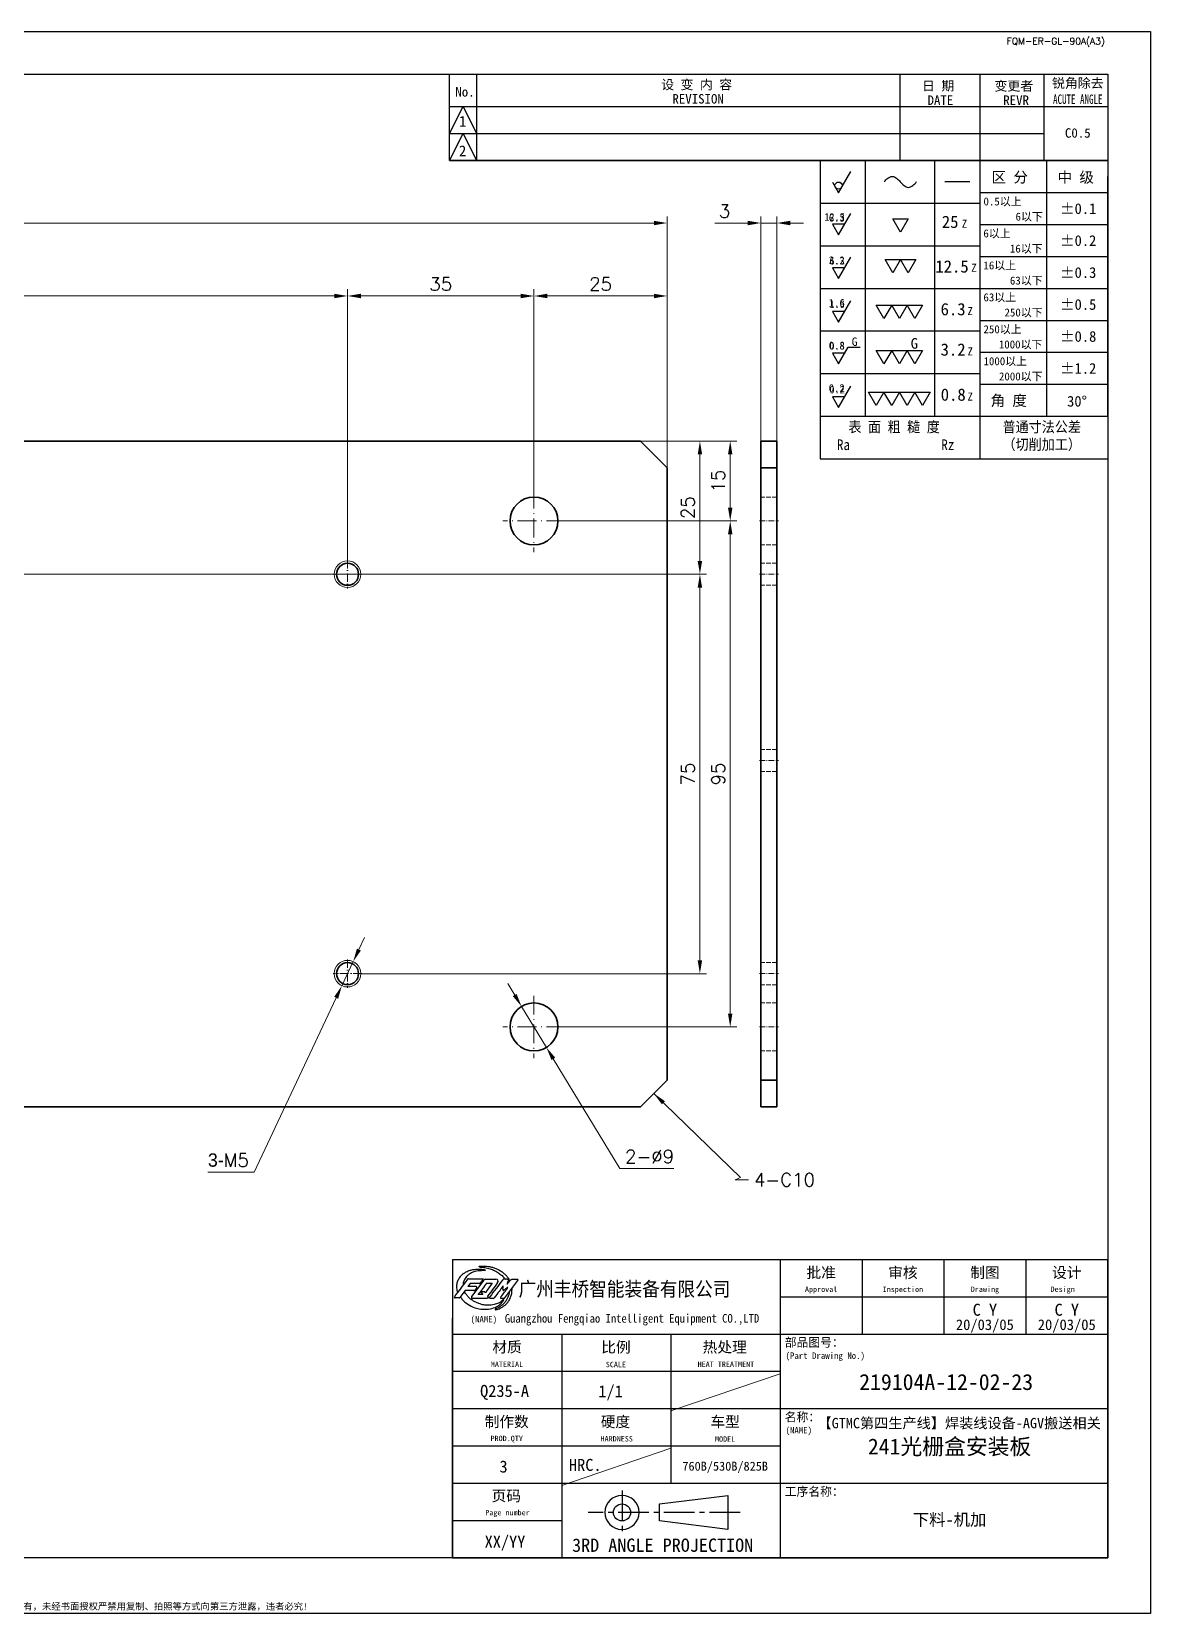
# Model space of a CAD drawing. Header units: millimetres. Extents: x -168473 to -148463, y 295526 to 306160.
# Drawn here: x -153212.4 to -153002.4, y 302328.8 to 302625.8 of the extents above; entities that cross this region are included whole.
import ezdxf
from ezdxf.enums import TextEntityAlignment as Align

# ---------------------------------------------------------------- set-up
doc = ezdxf.new("R2010")
doc.units = ezdxf.units.MM
for name, pattern in [('CENTER2', [28.575, 19.05, -3.175, 3.175, -3.175]), ('DASHDOT', [18.5, 12, -3, 0.5, -3]), ('DASHED', [15, 12, -3]), ('DASHED2', [9.525, 6.35, -3.175])]:
    doc.linetypes.add(name, pattern=pattern)
for name, color, linetype, lineweight in [('A3', 3, 'Continuous', 20), ('中心线', 2, 'CENTER2', 13), ('尺寸线', 3, 'Continuous', 13), ('文字', 1, 'Continuous', 13), ('细实线', 4, 'Continuous', 25), ('虚线', 2, 'DASHED2', 25)]:
    doc.layers.add(name, color=color, linetype=linetype, lineweight=lineweight)
doc.layers.add('MARK', color=7, linetype='Continuous')
doc.styles.add('CH-1', font='')
doc.styles.add('MX_NOTE_STANDARD', font='txt.shx', dxfattribs={"bigfont": 'extfont.shx'})
doc.styles.get("Standard").update_dxf_attribs({"font": 'txt', "bigfont": 'gbcbig.shx'})
doc.styles.get('CH-1').set_extended_font_data('SimSun')
doc.dimstyles.new('副本01', dxfattribs={"dimtxt": 2.5, "dimasz": 2.5, "dimexe": 1.25, "dimexo": 0, "dimgap": 1, "dimtad": 1, "dimdsep": 46, "dimtxsty": 'Standard', "dimcen": 1, "dimclrd": 3, "dimclre": 3, "dimclrt": 1, "dimadec": 1, "dimazin": 2, "dimtfac": 1, "dimtmove": 0, "dimatfit": 3, "dimfxl": 0, "dimtolj": 1, "dimlwd": -1, "dimlwe": -1, "dimarcsym": 0})
doc.dimstyles.new('副本01$3', dxfattribs={"dimtxt": 2.5, "dimasz": 2.5, "dimexe": 1.25, "dimexo": 0, "dimgap": 1, "dimtad": 1, "dimtih": 1, "dimtoh": 1, "dimdsep": 46, "dimtxsty": 'Standard', "dimcen": 1, "dimclrd": 3, "dimclre": 3, "dimclrt": 1, "dimadec": 1, "dimazin": 2, "dimtfac": 1, "dimtmove": 0, "dimatfit": 3, "dimfxl": 0, "dimtolj": 1, "dimlwd": -1, "dimlwe": -1, "dimarcsym": 0})

# ---------------------------------------------------------------- blocks, each defined once
blk = doc.blocks.new('A$C2CD672AE')
for p, q in [((-218.5, -289), (-218.5, 8)), ((-218.5, 8), (201.5, 8)), ((201.5, 8), (201.5, -289)), ((-193.5, 0), (193.5, 0)), ((-193.5, -278.55), (-193.5, 0)), ((69.95, -16.21), (69.95, 0)), ((69.95, 0), (181.5, 0)), ((69.95, 0), (181.5, 0)), ((69.95, 0), (181.5, 0)), ((69.95, 0), (181.5, 0)), ((75.02, 0), (75.02, -16.21)), ((154.5, 0), (154.5, -16.21)), ((154.5, 0), (154.5, -16.21)), ((154.5, 0), (154.5, -16.21)), ((154.5, 0), (154.5, -16.21)), ((154.5, 0), (154.5, -16.21)), ((169.5, 0), (169.5, -16.21)), ((169.5, 0), (169.5, -16.21)), ((169.5, 0), (169.5, -16.21)), ((169.5, 0), (169.5, -16.21)), ((169.5, 0), (169.5, -16.21)), ((181.5, 0), (181.5, -16.21)), ((181.5, 0), (181.5, -16.21)), ((181.5, 0), (181.5, -16.21)), ((181.5, 0), (181.5, -16.21)), ((181.5, 0), (181.5, -16.21)), ((193.5, 0), (193.5, -278.55)), ((69.95, -11.14), (72.49, -6.07)), ((69.95, -6.07), (181.5, -6.07)), ((69.95, -6.07), (181.5, -6.07)), ((69.95, -6.07), (181.5, -6.07)), ((69.95, -6.07), (181.5, -6.07)), ((72.49, -6.07), (75.02, -11.14)), ((181.5, -6.07), (193.5, -6.07)), ((181.5, -6.07), (193.5, -6.07)), ((181.5, -6.07), (193.5, -6.07)), ((181.5, -6.07), (193.5, -6.07)), ((69.95, -16.21), (72.49, -11.14)), ((69.95, -11.14), (181.5, -11.14)), ((69.95, -11.14), (181.5, -11.14)), ((69.95, -11.14), (181.5, -11.14)), ((69.95, -11.14), (181.5, -11.14)), ((72.49, -11.14), (75.02, -16.21)), ((69.95, -16.21), (193.5, -16.21)), ((193.5, -16.21), (69.95, -16.21)), ((69.95, -16.21), (193.5, -16.21)), ((193.5, -278.55), (-193.5, -278.55)), ((201.5, -289), (-218.5, -289))]:
    blk.add_line(p, q)
at = {"style": 'CH-1'}
for s, height, p in [('No.', 1.775, (72.85, -3.33)), ('设 变 内 容', 1.775, (116.34, -1.91)), ('日 期', 1.775, (161.67, -2.16)), ('变更者', 1.775, (175.88, -2.16)), ('锐角除去', 1.775, (187.88, -1.63)), ('REVISION', 1.775, (116.61, -4.62)), ('DATE', 1.775, (162.09, -4.87)), ('REVR', 1.775, (176.3, -4.87)), ('1', 2.03, (72.4, -8.84)), ('C0.5', 1.775, (187.88, -11.03)), ('2', 2.03, (72.4, -14.39))]:
    blk.add_text(s, height=height, dxfattribs=at).set_placement(p, align=Align.MIDDLE)
at = {"style": 'CH-1', "width": 0.7}
blk.add_text('ACUTE ANGLE', height=1.7746, dxfattribs=at).set_placement((187.88, -4.69), align=Align.MIDDLE)
at = {"char_height": 1.25}
for s, insert, width, attachment_point in [('{\\Ftxt,@extfont2|c134;FQM-ER-GL-90A(A3)}', (183.75, 6), 39, 5), ('{\\fSimSun|b1|i0|c134|p2;此设计产权为广州丰桥智能装备有限公司所有，未经书面授权严禁用复制、拍照等方式向第三方泄露，违者必究!}', (0, -288.5), 387, 8)]:
    blk.add_mtext(s, dxfattribs=dict(at, insert=insert, width=width, attachment_point=attachment_point))
blk = doc.blocks.new('A$C32AF00EF')
for p, q in [((0, 0), (2.89, 5)), ((-1.44, 2.5), (0, 0))]:
    blk.add_line(p, q)
blk.add_circle((0, 1.67), 0.833)
blk = doc.blocks.new('A$C553B2148')
for p, q in [((1.44, 0), (-1.44, 0)), ((-1.44, 0), (0, -2.5)), ((0, -2.5), (2.89, 2.5))]:
    blk.add_line(p, q)
at = {"style": 'MX_NOTE_STANDARD'}
blk.add_attdef('12.5', text='', height=1.75, dxfattribs=at).set_placement((1.44, 0.28), align=Align.BOTTOM_RIGHT)
blk = doc.blocks.new('A$C1377093C')
for p, q in [((0, 0), (-1.44, 2.5)), ((-1.44, 2.5), (1.44, 2.5)), ((1.44, 2.5), (0, 0))]:
    blk.add_line(p, q)
blk = doc.blocks.new('A$C6D2D6B6B')
for p, q in [((0, 0), (-1.44, 2.5)), ((-1.44, 2.5), (1.44, 2.5)), ((1.44, 2.5), (0, 0)), ((1.44, 2.5), (4.33, 2.5)), ((2.89, 0), (1.44, 2.5)), ((4.33, 2.5), (2.89, 0))]:
    blk.add_line(p, q)
blk = doc.blocks.new('A$C62DD302B')
for p, q in [((-2.89, 0), (-4.33, 2.5)), ((-4.33, 2.5), (-1.44, 2.5)), ((-1.44, 2.5), (-2.89, 0)), ((-1.44, 2.5), (1.44, 2.5)), ((0, 0), (-1.44, 2.5)), ((1.44, 2.5), (0, 0)), ((2.89, 0), (1.44, 2.5)), ((1.44, 2.5), (4.33, 2.5)), ((4.33, 2.5), (2.89, 0))]:
    blk.add_line(p, q)
blk = doc.blocks.new('A$C077E39D2')
for p, q in [((-4.33, -2.5), (-5.77, 0)), ((-5.77, 0), (-2.89, 0)), ((-2.89, 0), (-4.33, -2.5)), ((-2.89, 0), (0, 0)), ((-1.44, -2.5), (-2.89, 0)), ((0, 0), (-1.44, -2.5)), ((1.44, -2.5), (0, 0)), ((0, 0), (2.89, 0)), ((2.89, 0), (1.44, -2.5)), ((4.33, -2.5), (2.89, 0)), ((2.89, 0), (5.77, 0)), ((5.77, 0), (4.33, -2.5))]:
    blk.add_line(p, q)
blk = doc.blocks.new('A$C09D43E00')
for p, q in [((0, 0), (1.78, 3.08)), ((1.78, 3.08), (4.07, 3.08)), ((1.15, 2), (-1.15, 2)), ((-1.15, 2), (0, 0))]:
    blk.add_line(p, q)
at = {"style": 'MX_NOTE_STANDARD'}
blk.add_attdef('12.5', text='', height=1.4, dxfattribs=at).set_placement((1.15, 2.22), align=Align.BOTTOM_RIGHT)
at = {"layer": '细实线', "color": 0, "style": 'CH-1'}
blk.add_text('G', height=1.6, dxfattribs=at).set_placement((2.47, 3.33))
blk = doc.blocks.new('A$C339E5D7D')
for p, q in [((-2.89, 0), (-4.33, 2.5)), ((-4.33, 2.5), (-1.44, 2.5)), ((-1.44, 2.5), (-2.89, 0)), ((-1.44, 2.5), (1.44, 2.5)), ((0, 0), (-1.44, 2.5)), ((1.44, 2.5), (0, 0)), ((2.89, 0), (1.44, 2.5)), ((1.44, 2.5), (4.33, 2.5)), ((4.33, 2.5), (2.89, 0))]:
    blk.add_line(p, q)
at = {"layer": '细实线', "color": 0, "style": 'CH-1'}
blk.add_text('G', height=2, dxfattribs=at).set_placement((2.13, 2.81))
blk = doc.blocks.new('54')
for p, q in [((5360.79, 6053.19), (5468.79, 6053.19)), ((5468.79, 6047.19), (5468.79, 5957.19)), ((5468.79, 6047.19), (5468.79, 5957.19)), ((5468.79, 5957.19), (5468.79, 6047.19)), ((5468.79, 6047.19), (5468.79, 5957.19)), ((5468.79, 6047.19), (5468.79, 5957.19)), ((5468.79, 6047.19), (5468.79, 5957.19)), ((5468.79, 6047.19), (5468.79, 5957.19)), ((5468.79, 6047.19), (5468.79, 5957.19)), ((5468.79, 6047.19), (5468.79, 5957.19)), ((5468.79, 5957.19), (5468.79, 6047.19)), ((5468.79, 6047.19), (5468.79, 5957.19)), ((5468.79, 6047.19), (5468.79, 5957.19)), ((5468.79, 6047.19), (5468.79, 5957.19)), ((5468.79, 6047.19), (5468.79, 5957.19))]:
    blk.add_line(p, q)
at = {"layer": '细实线', "color": 0, "linetype": 'Continuous'}
for p, q in [((5360.79, 6053.19), (5360.79, 5941.19)), ((5377.79, 6053.19), (5377.79, 5957.19)), ((5403.79, 6053.19), (5403.79, 5957.19)), ((5420.79, 6053.19), (5420.79, 5941.19)), ((5445.79, 6053.19), (5445.79, 5957.19)), ((5468.79, 6053.19), (5468.79, 5941.19)), ((5468.79, 6047.19), (5468.79, 5957.19)), ((5468.79, 6047.19), (5468.79, 5957.19)), ((5468.79, 6047.19), (5468.79, 5957.19)), ((5407.7, 6045.29), (5417.04, 6045.29)), ((5420.79, 6041.19), (5468.79, 6041.19)), ((5360.79, 6037.19), (5420.79, 6037.19)), ((5420.79, 6029.19), (5468.79, 6029.19)), ((5360.79, 6021.19), (5420.79, 6021.19)), ((5420.79, 6017.19), (5468.79, 6017.19)), ((5360.79, 6005.19), (5420.79, 6005.19)), ((5420.79, 6005.19), (5468.79, 6005.19)), ((5360.79, 5989.19), (5420.79, 5989.19)), ((5420.79, 5993.19), (5468.79, 5993.19)), ((5420.79, 5981.19), (5468.79, 5981.19)), ((5360.79, 5973.19), (5420.79, 5973.19)), ((5420.79, 5969.19), (5468.79, 5969.19)), ((5360.79, 5957.19), (5468.79, 5957.19)), ((5360.79, 5957.19), (5468.79, 5957.19)), ((5360.79, 5941.19), (5468.79, 5941.19))]:
    blk.add_line(p, q, dxfattribs=at)
at = {"layer": '细实线', "color": 0, "linetype": 'Continuous', "start_tangent": (0.606347, 0.7952), "end_tangent": (0.584547, 0.81136)}
blk.add_spline([(5384.88, 6045.23), (5386.3, 6046.61), (5387.98, 6047.24), (5389.51, 6046.59), (5390.93, 6045.19), (5392.37, 6043.78), (5393.91, 6043.13), (5395.61, 6043.82), (5397.01, 6045.27)], degree=3, dxfattribs=at)
for name, p, xscale, yscale, zscale in [('A$C32AF00EF', (5367.73, 6041.13), 1.600000000000364, 1.600000000000364, 1.600000000000364), ('A$C1377093C', (5390.94, 6026.26), 2, 2, 2), ('A$C6D2D6B6B', (5388.15, 6011.08), 2, 2, 2), ('A$C62DD302B', (5390.57, 5993.94), 2, 2, 2), ('A$C077E39D2', (5390.57, 5966.26), 2, 2, 2)]:
    blk.add_blockref(name, p, dxfattribs=dict(xscale=xscale, yscale=yscale, zscale=zscale))
ref = blk.add_blockref('A$C553B2148', (5367.73, 6029.35), dxfattribs=dict(xscale=1.600000000000364, yscale=1.600000000000364, zscale=1.600000000000364))
ref.add_attrib('12.5', '12.5', dxfattribs={"height": 2.8, "style": 'CH-1'}).set_placement((5370.04, 6029.8), align=Align.BOTTOM_RIGHT)
ref = blk.add_blockref('A$C553B2148', (5367.73, 6012.86), dxfattribs=dict(xscale=1.600000000000364, yscale=1.600000000000364, zscale=1.600000000000364))
ref.add_attrib('12.5', '6.3', dxfattribs={"height": 2.8, "style": 'CH-1'}).set_placement((5370.04, 6013.31), align=Align.BOTTOM_RIGHT)
ref = blk.add_blockref('A$C553B2148', (5367.73, 5996.56), dxfattribs=dict(xscale=1.600000000000364, yscale=1.600000000000364, zscale=1.600000000000364))
ref.add_attrib('12.5', '1.6', dxfattribs={"height": 2.8, "style": 'CH-1'}).set_placement((5370.04, 5997.01), align=Align.BOTTOM_RIGHT)
at = {"lineweight": 35}
ref = blk.add_blockref('A$C09D43E00', (5367.73, 5976.92), dxfattribs=dict(at, xscale=2, yscale=2, zscale=2))
ref.add_attrib('12.5', '0.8', dxfattribs={"height": 2.8, "style": 'CH-1'}).set_placement((5370.04, 5981.37), align=Align.BOTTOM_RIGHT)
at = {"lineweight": 35, "xscale": 2, "yscale": 2, "zscale": 2}
blk.add_blockref('A$C339E5D7D', (5390.57, 5976.92), dxfattribs=at)
ref = blk.add_blockref('A$C553B2148', (5367.73, 5964.47), dxfattribs=dict(xscale=1.600000000000364, yscale=1.600000000000364, zscale=1.600000000000364))
ref.add_attrib('12.5', '0.2', dxfattribs={"height": 2.8, "style": 'CH-1'}).set_placement((5370.04, 5964.92), align=Align.BOTTOM_RIGHT)
at = {"style": 'CH-1', "width": 0.9}
for s, p in [('表 面 粗 糙 度', (5388.59, 5953.25)), ('普通寸法公差', (5444.02, 5953.25)), ('Ra              Rz', (5389.17, 5946.45)), ('（切削加工）', (5444.02, 5946.67))]:
    blk.add_text(s, height=4, dxfattribs=at).set_placement(p, align=Align.MIDDLE)
at = {"layer": '细实线', "color": 0, "style": 'CH-1'}
for s, height, p in [('区 分', 4, (5432.03, 6046.97)), ('中 级', 4, (5456.79, 6046.97)), ('0.5以上', 3, (5429.3, 6037.89)), ('6以下', 3, (5439.3, 6032.14)), ('6以上', 3, (5427.22, 6025.89)), ('16以下', 3, (5438.2, 6020.14)), ('16以上', 3, (5428.26, 6013.89)), ('63以下', 3, (5438.2, 6008.14)), ('63以上', 3, (5428.26, 6001.89)), ('250以下', 3, (5437.19, 5996.14)), ('250以上', 3, (5429.3, 5989.89)), ('1000以下', 3, (5436.08, 5984.14)), ('1000以上', 3, (5430.33, 5977.89)), ('2000以下', 3, (5436.13, 5972.14)), ('角 度', 4, (5431.63, 5963.15))]:
    blk.add_text(s, height=height, dxfattribs=at).set_placement(p, align=Align.MIDDLE)
for s, height, p in [('%%P0.1', 4, (5450.91, 6033.15)), ('6.3', 2.944, (5364.07, 6030.28)), ('25', 4.6, (5406.51, 6027.88)), ('Z', 3, (5414, 6027.96)), ('%%P0.2', 4, (5450.91, 6021.15)), ('3.2', 2.944, (5364.07, 6014.28)), ('12.5', 4.6, (5404.08, 6011.13)), ('Z', 3, (5417.58, 6011.47)), ('%%P0.3', 4, (5450.91, 6009.15)), ('1.6', 2.944, (5364.07, 5998.28)), ('6.3', 4.6, (5406.05, 5995.09)), ('%%P0.5', 4, (5450.91, 5997.15)), ('Z', 3, (5416.15, 5995.17)), ('%%P0.8', 4, (5450.91, 5985.15)), ('0.8', 2.944, (5364.07, 5982.28)), ('3.2', 4.6, (5406.05, 5979.93)), ('Z', 3, (5416.15, 5980.01)), ('%%P1.2', 4, (5450.91, 5973.15)), ('0.2', 2.944, (5364.07, 5966.28)), ('0.8', 4.6, (5406.1, 5963)), ('Z', 3, (5416.15, 5963.08)), ('30°', 4, (5453.55, 5960.81))]:
    blk.add_text(s, height=height, dxfattribs=at).set_placement(p)
blk = doc.blocks.new('A$C34C2392C')
at = {"linetype": 'CENTER2', "ltscale": 0.3}
for p, q in [((-5.53, 4.13), (-5.53, -4.13)), ((16.64, 0), (-11.88, 0))]:
    blk.add_line(p, q, dxfattribs=at)
for p, q in [((1.54, 1.6), (14.34, 3.2)), ((14.34, 3.2), (14.34, -3.2)), ((1.54, -1.6), (1.54, 1.6)), ((14.34, -3.2), (1.54, -1.6))]:
    blk.add_line(p, q)
for radius in [3.2, 1.6]:
    blk.add_arc((-5.53, 0), radius, 0, 359.9894)
blk = doc.blocks.new('A$C67844AE1')
for p, q in [((-492, 112), (0, 112)), ((-246, 112), (-246, -112)), ((-184.5, 112), (-184.5, 56)), ((-123, 112), (-123, 56)), ((-61.5, 112), (-61.5, 56)), ((0, -112), (0, 112)), ((-246, 84), (0, 84)), ((-492, 68), (-492, -112)), ((-492, 68), (-492, -112)), ((-492, -112), (-492, 68)), ((-492, 68), (-492, -112)), ((-492, 68), (-492, -112)), ((-492, 68), (-492, -112)), ((-492, 68), (-492, -112)), ((-492, 68), (-492, -112)), ((-492, 68), (-492, -112)), ((-492, -112), (-492, 68)), ((-492, 68), (-492, -112)), ((-492, 68), (-492, -112)), ((-492, 68), (-492, -112)), ((-492, 68), (-492, -112)), ((-492, 56), (0, 56)), ((-410, 56), (-410, -112)), ((-328, 56), (-328, -56)), ((-492, 28), (-246, 28)), ((-492, 0), (0, 0)), ((-492, -28), (-246, -28)), ((-492, -56), (0, -56)), ((-492, -84), (-410, -84)), ((-492, -112), (0, -112))]:
    blk.add_line(p, q)
at = {"color": 4, "ltscale": 0.5}
for p, q in [((-468.4, 96.5), (-477.7, 84.1)), ((-467.1, 97.2), (-459.4, 97.2)), ((-451, 97.2), (-453.6, 97.2)), ((-452.7, 83.1), (-442.9, 96.3)), ((-447.5, 97.2), (-443.3, 97.2)), ((-482.7, 88.4), (-486.5, 83.4)), ((-478.7, 93.9), (-480.4, 91.7)), ((-473.8, 90.8), (-475.1, 88.9)), ((-469.3, 85.8), (-472.6, 85.8)), ((-469.2, 85.9), (-470.1, 87.3)), ((-467.8, 87.8), (-469.9, 87.8)), ((-467.8, 87.8), (-467.4, 87.1)), ((-487, 83.1), (-490.1, 83.1)), ((-477, 82.8), (-466, 82.8)), ((-463.8, 82.8), (-461.4, 82.8))]:
    blk.add_line(p, q, dxfattribs=at)
for centre, radius, start, end in [((-480, 96.4), 1.09, 90, 143.2146), ((-469.2, 97.2), 0.219, 322.847, 90), ((-467.1, 95.6), 1.64, 90, 143.1791), ((-459.4, 95.6), 1.64, 323.504, 90), ((-453.6, 96.7), 0.547, 90, 142.7605), ((-443.3, 96.6), 0.547, 323.5154, 90), ((-490.1, 83.7), 0.547, 143.2146, 270), ((-487, 83.7), 0.547, 270, 322.7804), ((-482.3, 88.1), 0.547, 90, 142.7804), ((-480.4, 91.7), 0.0547, 142.9576, 270), ((-478.7, 93.9), 0.0547, 90, 142.9576), ((-477, 83.6), 0.821, 143.1791, 270), ((-472.6, 85.8), 0.0547, 143.2802, 270), ((-471.7, 94.5), 0.547, 270, 322.847), ((-469.3, 85.8), 0.0547, 270, 30.8735), ((-467.4, 87.1), 0.0547, 209.8404, 323.8117), ((-466.4, 94.1), 0.0547, 90, 143.2802), ((-463.8, 83.4), 0.547, 142.7605, 270), ((-462.2, 94.1), 0.0547, 323.8117, 90), ((-455.8, 83.1), 0.274, 143.387, 270), ((-454.1, 91.8), 0.137, 354.5829, 143.4402), ((-450.5, 90.9), 0.137, 323.3038, 127.2693), ((-461.4, 83.6), 0.821, 270, 323.3415), ((-453.1, 83.4), 0.547, 270, 323.5154)]:
    blk.add_arc(centre, radius, start, end, dxfattribs=at)
at = {"color": 3, "ltscale": 0.5}
for points, knots in [([(-471.9, 106.8), (-471.9, 106.8), (-471.9, 106.9), (-471.1, 106.9), (-470.1, 107), (-468.3, 106.9), (-466.3, 106.9), (-463.9, 106.7), (-461.4, 105.9), (-458.9, 105.1), (-456.8, 104), (-455, 102.8), (-453.4, 101.6), (-451.6, 99.9), (-450.3, 98.1), (-449.4, 96.7), (-449.1, 95.9), (-449, 95.7)], [0, 0, 0, 0, 0.013513, 0.041806, 0.340693, 0.661167, 1.001786, 1.450195, 1.93793, 2.441413, 2.919246, 3.201062, 3.624217, 4.053268, 4.510623, 4.853859, 4.962074, 4.962074, 4.962074, 4.962074]), ([(-488, 87.4), (-488.3, 88.2), (-488.6, 89.5), (-488.8, 91.4), (-488.7, 93), (-488.5, 94.5), (-488, 95.9), (-487.3, 97.3), (-486.5, 98.5), (-485.6, 99.9), (-484.1, 101.2), (-482.1, 102.5), (-479.6, 103.7), (-476.6, 104.5), (-473.5, 104.7), (-470.8, 104.7), (-469, 104.5), (-468.1, 104.3), (-467.6, 104.2), (-467.4, 104.1), (-467.4, 103.8), (-467.5, 103.6), (-467.7, 103.6), (-467.8, 103.6)], [0.033361, 0.033361, 0.033361, 0.033361, 0.471833, 0.793856, 1.06763, 1.327784, 1.632518, 1.904259, 2.171672, 2.434164, 2.811787, 3.221221, 3.771763, 4.287691, 4.918993, 5.487196, 5.736969, 5.935719, 6.004988, 6.011363, 6.068145, 6.111246, 6.151841, 6.151841, 6.151841, 6.151841]), ([(-467.8, 103.6), (-468.7, 103.6), (-471.1, 103.6), (-474.8, 103.2), (-478.3, 101.8), (-481.1, 99.8), (-483, 97.3), (-484, 94.8), (-484, 93.4), (-483.9, 92.9)], [0, 0, 0, 0, 0.511401, 1.333961, 2.006207, 2.544799, 3.201133, 3.690752, 3.982461, 3.982461, 3.982461, 3.982461]), ([(-486.1, 83.9), (-485.6, 83.2), (-484.1, 81), (-480.4, 78), (-475.7, 75.7), (-470.4, 74.5), (-465.2, 74.6), (-460.4, 75.6), (-456.8, 77.7), (-454.7, 79.8), (-453.7, 81.1), (-453.4, 81.9), (-453.8, 82), (-453.8, 81.9), (-453.9, 81.8)], [0.008574, 0.008574, 0.008574, 0.008574, 0.511088, 1.461558, 2.551285, 3.372869, 4.408758, 5.360341, 6.07413, 6.646139, 6.965728, 7.014048, 7.055407, 7.097199, 7.097199, 7.097199, 7.097199]), ([(-453.9, 81.8), (-454.2, 81.5), (-455.1, 80.3), (-457.5, 79.1), (-460.3, 78.2), (-463.1, 77.6), (-465.7, 77.6), (-468.2, 77.7), (-470.3, 78.3), (-472.4, 78.9), (-474.6, 79.8), (-476.8, 81.1), (-479, 82.6), (-480.7, 84.6), (-482.1, 86.3), (-482.8, 87.5), (-483, 88)], [0, 0, 0, 0, 0.227272, 0.804496, 1.430419, 1.862632, 2.367125, 2.88024, 3.204387, 3.579335, 4.036384, 4.516387, 4.985288, 5.507707, 5.907232, 6.223175, 6.223175, 6.223175, 6.223175]), ([(-449.4, 87.5), (-449.5, 86.9), (-449.6, 86.1), (-449.9, 84.8), (-450.4, 83.8), (-450.8, 82.6), (-451.5, 81.6), (-452.2, 80.2), (-453.2, 79.2), (-454.3, 78), (-455.6, 77.1), (-457, 76.1), (-458.4, 75.4), (-459.2, 74.9), (-459.9, 74.7), (-459.9, 74.2), (-459.7, 74.2), (-459.5, 74.2)], [0.004933, 0.004933, 0.004933, 0.004933, 0.333622, 0.498315, 0.724349, 0.934741, 1.17012, 1.401267, 1.780901, 1.94954, 2.292483, 2.648069, 2.865789, 3.139575, 3.199954, 3.253921, 3.331828, 3.331828, 3.331828, 3.331828]), ([(-459.5, 74.2), (-459.1, 74.3), (-457.8, 74.6), (-455.9, 75.5), (-453.8, 76.8), (-452, 78), (-450.5, 79.8), (-449.2, 81.6), (-448.2, 83.9), (-447.3, 86.8), (-447.3, 89.1), (-447.3, 90.4)], [0, 0, 0, 0, 0.196818, 0.752706, 1.133972, 1.558354, 1.94217, 2.414014, 2.774875, 3.316286, 4.02771, 4.02771, 4.02771, 4.02771])]:
    blk.add_open_spline(points, degree=3, knots=knots, dxfattribs=at)
at = {"color": 4, "ltscale": 0.5}
for points, knots in [([(-480.8, 97), (-480.9, 96.9), (-481, 96.8), (-481.1, 96.7), (-484.3, 92.4), (-487.4, 88.2), (-490.6, 84)], [-0.084236, -0.084236, -0.084236, -0.084236, 0, 0, 0, 2.885251, 2.885251, 2.885251, 2.885251]), ([(-480, 97.5), (-479.8, 97.5), (-479.7, 97.5), (-479.5, 97.5), (-479.5, 97.5), (-479.5, 97.5), (-479.5, 97.5), (-476.4, 97.5), (-473.2, 97.5), (-470.1, 97.5), (-470.1, 97.5), (-470.1, 97.5), (-470.1, 97.5), (-469.8, 97.5), (-469.5, 97.5), (-469.2, 97.5)], [-0.077734, -0.077734, -0.077734, -0.077734, 0, 0, 0, 0, 0, 0, 1.729211, 1.729211, 1.729211, 1.729211, 1.729211, 1.729211, 1.885805, 1.885805, 1.885805, 1.885805]), ([(-469, 97.1), (-469.2, 96.9), (-469.4, 96.7), (-469.5, 96.5), (-469.5, 96.5), (-469.5, 96.5), (-469.5, 96.5), (-470, 95.8), (-470.6, 95.1), (-471.1, 94.4), (-471.1, 94.4), (-471.1, 94.4), (-471.1, 94.4), (-471.2, 94.3), (-471.2, 94.3), (-471.3, 94.2)], [-0.1423966, -0.1423966, -0.1423966, -0.1423966, 0, 0, 0, 0, 0, 0, 0.4822707, 0.4822707, 0.4822707, 0.4822707, 0.4822707, 0.4822707, 0.529029, 0.529029, 0.529029, 0.529029]), ([(-454.1, 97), (-454.2, 96.8), (-454.4, 96.6), (-454.5, 96.4), (-457.7, 92.2), (-460.8, 88.1), (-464, 84), (-464, 83.9), (-464.1, 83.8), (-464.2, 83.7)], [-0.140102, -0.140102, -0.140102, -0.140102, 0, 0, 0, 2.844058, 2.844058, 2.844058, 2.913465, 2.913465, 2.913465, 2.913465]), ([(-451, 97.2), (-451, 97.2), (-450.8, 97.2), (-450.4, 97), (-450.2, 96.5), (-450.3, 95.9), (-450.5, 95.2), (-450.8, 94.5), (-451, 94), (-451.1, 93.7), (-451.1, 93.6), (-451, 93.6), (-450.8, 93.6), (-450.5, 94), (-450, 94.6), (-449.2, 95.5), (-448.6, 96.3), (-448, 96.8), (-447.7, 97.1), (-447.5, 97.2)], [0, 0, 0, 0, 0.047379, 0.11361, 0.198731, 0.32589, 0.467244, 0.599055, 0.733672, 0.758899, 0.77069, 0.790267, 0.820293, 0.867992, 1.054564, 1.278066, 1.476304, 1.62487, 1.711224, 1.711224, 1.711224, 1.711224]), ([(-471.7, 94), (-471.7, 94), (-471.7, 94), (-471.8, 94), (-471.8, 94), (-471.8, 94), (-471.8, 94), (-474.1, 94), (-476.4, 94), (-478.7, 94)], [-0.012966, -0.012966, -0.012966, -0.012966, 0, 0, 0, 0, 0, 0, 1.257183, 1.257183, 1.257183, 1.257183]), ([(-469.9, 87.8), (-470, 87.8), (-470, 87.8), (-470.1, 87.7), (-470.2, 87.7), (-470.2, 87.6), (-470.2, 87.5), (-470.1, 87.4), (-470.1, 87.3), (-470.1, 87.3)], [0, 0, 0, 0, 0.0189462, 0.0330559, 0.0436533, 0.0575788, 0.0766083, 0.0956988, 0.1082528, 0.1082528, 0.1082528, 0.1082528]), ([(-456, 83.3), (-455.9, 83.5), (-455.7, 83.7), (-455.6, 83.9), (-455.6, 83.9), (-455.6, 83.9), (-455.6, 83.9), (-453.8, 86.2), (-452.1, 88.5), (-450.4, 90.9)], [-0.132838, -0.132838, -0.132838, -0.132838, 0, 0, 0, 0, 0, 0, 1.591518, 1.591518, 1.591518, 1.591518])]:
    blk.add_open_spline(points, degree=3, knots=knots, dxfattribs=at)
at = {"color": 3, "ltscale": 0.5}
blk.add_spline([(-471.9, 106.8), (-471.8, 106.5), (-471.3, 106.3), (-470, 106.2), (-468.7, 106), (-466.8, 105.7), (-464.7, 105.2), (-462.9, 104.7), (-461.1, 104), (-459.4, 103.1), (-457.9, 102.2), (-455.3, 100.3), (-454.1, 99.3), (-453.6, 98.7), (-452.3, 97.2)], degree=3, dxfattribs=at)
at = {"color": 4, "ltscale": 0.5}
for points in [[(-476, 88.6), (-478.1, 88.6), (-480.2, 88.6), (-482.3, 88.6)], [(-474.4, 91.6), (-476.4, 91.6), (-478.4, 91.6), (-480.4, 91.6)], [(-466.4, 94.2), (-468.5, 91.4), (-470.5, 88.6), (-472.6, 85.9)], [(-462.2, 94.1), (-463.9, 91.8), (-465.6, 89.4), (-467.3, 87.1)], [(-466.4, 94.2), (-465, 94.2), (-463.6, 94.2), (-462.2, 94.2)], [(-458.1, 94.6), (-460.6, 91.2), (-463.1, 87.8), (-465.6, 84.4)], [(-454.2, 91.9), (-456, 89.4), (-457.9, 86.9), (-460.7, 83.1)], [(-454.1, 89.6), (-454.1, 90.3), (-454, 91.1), (-453.9, 91.8)], [(-453.1, 89.1), (-452.3, 89.7), (-451.4, 90.4), (-450.6, 91.1)], [(-455.8, 82.9), (-454.9, 82.9), (-454, 82.9), (-453.1, 82.9)]]:
    blk.add_open_spline(points, degree=3, dxfattribs=at)
for points in [[(-476, 88.6), (-475.6, 88.6), (-475.4, 88.7), (-475.3, 88.7), (-475.1, 88.9)], [(-473.8, 90.8), (-473.7, 91), (-473.7, 91.2), (-473.8, 91.4), (-474, 91.5), (-474.2, 91.6), (-474.4, 91.6)], [(-465.6, 84.4), (-465.6, 84.3), (-465.6, 84.2), (-465.5, 84), (-465.4, 83.8), (-465.2, 83.4), (-465.1, 83.3), (-465.1, 83.1), (-465.4, 83), (-465.7, 82.9), (-466, 82.8)], [(-454.1, 89.6), (-454.2, 89.2), (-454.1, 89), (-454, 88.8), (-453.8, 88.8), (-453.6, 88.8), (-453.4, 88.9), (-453.1, 89.1)]]:
    blk.add_spline(points, degree=3, dxfattribs=at)
at = {"layer": '细实线', "color": 0, "linetype": 'Continuous'}
for p, q in [((-492, 112), (-492, 56)), ((-492, 68), (-492, -112)), ((-492, 68), (-492, -112)), ((-492, 68), (-492, -112))]:
    blk.add_line(p, q, dxfattribs=at)
at = {"lineweight": 35, "xscale": 4, "yscale": 4, "zscale": 4}
blk.add_blockref('A$C34C2392C', (-342.6, -78), dxfattribs=at)
at = {"style": 'CH-1'}
for s, height, p in [('批准', 8.11, (-215.2, 102.3)), ('审核', 8.11, (-153.8, 102.3)), ('制图', 8.11, (-92.2, 102.3)), ('设计', 8.11, (-30.8, 102.3)), ('Approval', 4.06, (-215.2, 89.1)), ('Inspection', 4.06, (-153.8, 89.1)), ('Drawing', 4.06, (-92.2, 89.1)), ('Design  ', 4.06, (-30.8, 89.1)), ('比例', 8.11, (-369.3, 46.3)), ('MATERIAL', 4.06, (-451.1, 33.3)), ('SCALE', 4.06, (-369.3, 33.1)), ('制作数', 8.11, (-451.3, -9.7)), ('车型', 8.11, (-287.3, -9.7)), ('PROD.QTY', 4.06, (-451.3, -22.9)), ('MODEL', 4.06, (-287.3, -22.9)), ('3RD ANGLE PROJECTION', 10, (-334.2, -102.6))]:
    blk.add_text(s, height=height, dxfattribs=at).set_placement(p, align=Align.MIDDLE)
at = {"lineweight": 35, "style": 'CH-1'}
for s, height, p in [('(NAME)', 4.87, (-478.4, 64.7)), ('部品图号：', 6.49, (-242.5, 46.4)), ('(Part Drawing No.)', 4.868, (-241.9, 37.3)), ('名称：', 6.49, (-242.5, -9.6)), ('(NAME)', 4.87, (-241.9, -18.7)), ('工序名称：', 6.49, (-242.5, -65.6))]:
    blk.add_text(s, height=height, dxfattribs=at).set_placement(p)
at = {"style": 'CH-1'}
blk.add_text('材质', height=8.11, dxfattribs=at).set_placement((-462.1, 42.2))
at = {"lineweight": 35, "style": 'CH-1'}
for s, height, p in [('热处理', 8.11, (-287.6, 46.3)), ('HEAT TREATMENT', 4.055, (-286.7, 33.3)), ('硬度', 8.11, (-369.6, -9.7)), ('HARDNESS', 4.06, (-368.7, -22.7)), ('HRC.', 9, (-392.3, -42.3, -1000.3)), ('页码', 8.11, (-451.6, -65.7)), ('Page number', 4.055, (-450.7, -78.7))]:
    blk.add_text(s, height=height, dxfattribs=at).set_placement(p, align=Align.MIDDLE)
at = {"layer": 'MARK', "style": 'CH-1', "width": 0.9}
blk.add_text('广州丰桥智能装备有限公司', height=10.8, dxfattribs=at).set_placement((-442.4, 84.4))
at = {"layer": 'MARK', "insert": (-452.7, 71), "char_height": 6.5, "width": 556.951, "attachment_point": 1, "style": 'CH-1'}
blk.add_mtext('{\\W0.9;Guangzhou Fengqiao Intelligent Equipment CO.,LTD}', dxfattribs=at)
blk = doc.blocks.new('1：1横')
blk.add_blockref('A$C2CD672AE', (-8412.44, 515.87))
for name, p, xscale, yscale, zscale in [('54', (-10953.34, -2526.94), 0.5, 0.5, 0.5), ('A$C67844AE1', (-8218.94, 265.32), 0.25, 0.25, 0.25)]:
    blk.add_blockref(name, p, dxfattribs=dict(xscale=xscale, yscale=yscale, zscale=zscale))
blk = doc.blocks.new('车型')
at = {"layer": '文字', "color": 1, "linetype": 'Continuous', "style": 'CH-1'}
blk.add_text('760B/530B/825B', height=1.6875, dxfattribs=at).set_placement((-10.31, 3.5, -250.08), align=Align.MIDDLE)
blk = doc.blocks.new('工序名称')
at = {"layer": '文字', "color": 1, "linetype": 'Continuous', "style": 'CH-1'}
blk.add_text('下料-机加', height=2.25, dxfattribs=at).set_placement((-29.69, -6.35, -250.08), align=Align.MIDDLE)
blk = doc.blocks.new('设计人员')
at = {"layer": '文字', "color": 1, "linetype": 'Continuous', "style": 'CH-1'}
blk.add_text('C Y', height=2.25, dxfattribs=at).set_placement((-7.69, -1.99), align=Align.MIDDLE)
blk = doc.blocks.new('出图人员')
at = {"layer": '文字', "color": 1, "linetype": 'Continuous', "style": 'CH-1'}
blk.add_text('C Y', height=2.25, dxfattribs=at).set_placement((-7.69, -1.99), align=Align.MIDDLE)
blk = doc.blocks.new('出图日期')
at = {"layer": '文字', "color": 1, "linetype": 'Continuous', "style": 'CH-1'}
blk.add_text('20/03/05', height=2, dxfattribs=at).set_placement((-7.69, 2.04), align=Align.MIDDLE)
blk = doc.blocks.new('设计日期')
at = {"layer": '文字', "color": 1, "linetype": 'Continuous', "style": 'CH-1'}
blk.add_text('20/03/05', height=2, dxfattribs=at).set_placement((-7.69, 2.04), align=Align.MIDDLE)
blk = doc.blocks.new('*D7085')
at = {"layer": 'Defpoints', "color": 0}
for p in [(-153378.14, 302589.88), (-153378.14, 302543.93), (-153093.14, 302543.93)]:
    blk.add_point(p, dxfattribs=at)
at = {"layer": '尺寸线', "color": 3}
for p, q in [((-153378.14, 302543.93), (-153378.14, 302591.13)), ((-153095.64, 302589.88), (-153375.64, 302589.88)), ((-153093.14, 302543.93), (-153093.14, 302591.13))]:
    blk.add_line(p, q, dxfattribs=at)
for points in [[(-153375.64, 302590.3), (-153375.64, 302589.46), (-153378.14, 302589.88)], [(-153095.64, 302590.3), (-153095.64, 302589.46), (-153093.14, 302589.88)]]:
    blk.add_solid(points, dxfattribs=at)
at = {"layer": '尺寸线', "color": 1, "insert": (-153235.64, 302592.13), "char_height": 2.5, "attachment_point": 5}
blk.add_mtext('\\A1;285', dxfattribs=at)
blk = doc.blocks.new('*D7086')
at = {"layer": 'Defpoints', "color": 0}
for p in [(-153093.14, 302576.18), (-153093.14, 302555.34), (-153118.14, 302539.78)]:
    blk.add_point(p, dxfattribs=at)
at = {"layer": '尺寸线', "color": 3}
for p, q in [((-153118.14, 302539.78), (-153118.14, 302577.43)), ((-153115.64, 302576.18), (-153095.64, 302576.18)), ((-153093.14, 302555.34), (-153093.14, 302577.43))]:
    blk.add_line(p, q, dxfattribs=at)
for points in [[(-153115.64, 302576.6), (-153115.64, 302575.76), (-153118.14, 302576.18)], [(-153095.64, 302576.6), (-153095.64, 302575.76), (-153093.14, 302576.18)]]:
    blk.add_solid(points, dxfattribs=at)
at = {"layer": '尺寸线', "color": 1, "insert": (-153105.64, 302578.43), "char_height": 2.5, "attachment_point": 5}
blk.add_mtext('\\A1;25', dxfattribs=at)
blk = doc.blocks.new('*D7087')
at = {"layer": 'Defpoints', "color": 0}
for p in [(-153153.14, 302576.18), (-153118.14, 302561.4), (-153153.14, 302526.62)]:
    blk.add_point(p, dxfattribs=at)
at = {"layer": '尺寸线', "color": 3}
for p, q in [((-153153.14, 302526.62), (-153153.14, 302577.43)), ((-153120.64, 302576.18), (-153150.64, 302576.18)), ((-153118.14, 302561.4), (-153118.14, 302577.43))]:
    blk.add_line(p, q, dxfattribs=at)
for points in [[(-153150.64, 302576.6), (-153150.64, 302575.76), (-153153.14, 302576.18)], [(-153120.64, 302576.6), (-153120.64, 302575.76), (-153118.14, 302576.18)]]:
    blk.add_solid(points, dxfattribs=at)
at = {"layer": '尺寸线', "color": 1, "insert": (-153135.64, 302578.43), "char_height": 2.5, "attachment_point": 5}
blk.add_mtext('\\A1;35', dxfattribs=at)
blk = doc.blocks.new('*D7088')
at = {"layer": 'Defpoints', "color": 0}
for p in [(-153363.14, 302576.18), (-153153.14, 302556.57), (-153363.14, 302491.62)]:
    blk.add_point(p, dxfattribs=at)
at = {"layer": '尺寸线', "color": 3}
for p, q in [((-153363.14, 302491.62), (-153363.14, 302577.43)), ((-153155.64, 302576.18), (-153360.64, 302576.18)), ((-153153.14, 302556.57), (-153153.14, 302577.43))]:
    blk.add_line(p, q, dxfattribs=at)
for points in [[(-153360.64, 302576.6), (-153360.64, 302575.76), (-153363.14, 302576.18)], [(-153155.64, 302576.6), (-153155.64, 302575.76), (-153153.14, 302576.18)]]:
    blk.add_solid(points, dxfattribs=at)
at = {"layer": '尺寸线', "color": 1, "insert": (-153258.14, 302578.43), "char_height": 2.5, "attachment_point": 5}
blk.add_mtext('\\A1;210', dxfattribs=at)
blk = doc.blocks.new('*D7089')
at = {"layer": 'Defpoints', "color": 0}
for p in [(-153100.74, 302548.93), (-153081.3, 302548.93), (-153112.28, 302533.93)]:
    blk.add_point(p, dxfattribs=at)
at = {"layer": '尺寸线', "color": 3}
for p, q in [((-153100.74, 302548.93), (-153080.05, 302548.93)), ((-153081.3, 302536.43), (-153081.3, 302546.43)), ((-153112.28, 302533.93), (-153080.05, 302533.93))]:
    blk.add_line(p, q, dxfattribs=at)
for points in [[(-153081.72, 302546.43), (-153080.89, 302546.43), (-153081.3, 302548.93)], [(-153081.72, 302536.43), (-153080.89, 302536.43), (-153081.3, 302533.93)]]:
    blk.add_solid(points, dxfattribs=at)
at = {"layer": '尺寸线', "color": 1, "insert": (-153083.55, 302541.43), "char_height": 2.5, "attachment_point": 5, "rotation": 90}
blk.add_mtext('\\A1;15', dxfattribs=at)
blk = doc.blocks.new('*D7090')
at = {"layer": 'Defpoints', "color": 0}
for p in [(-153093.14, 302533.93), (-153112.28, 302438.93), (-153081.3, 302438.93)]:
    blk.add_point(p, dxfattribs=at)
at = {"layer": '尺寸线', "color": 3}
for p, q in [((-153093.14, 302533.93), (-153080.05, 302533.93)), ((-153081.3, 302531.43), (-153081.3, 302441.43)), ((-153112.28, 302438.93), (-153080.05, 302438.93))]:
    blk.add_line(p, q, dxfattribs=at)
for points in [[(-153081.72, 302531.43), (-153080.89, 302531.43), (-153081.3, 302533.93)], [(-153081.72, 302441.43), (-153080.89, 302441.43), (-153081.3, 302438.93)]]:
    blk.add_solid(points, dxfattribs=at)
at = {"layer": '尺寸线', "color": 1, "insert": (-153083.55, 302486.43), "char_height": 2.5, "attachment_point": 5, "rotation": 90}
blk.add_mtext('\\A1;95', dxfattribs=at)
blk = doc.blocks.new('*D7091')
at = {"layer": 'Defpoints', "color": 0}
for p in [(-153150.45, 302523.93), (-153150.45, 302448.93), (-153086.99, 302448.93)]:
    blk.add_point(p, dxfattribs=at)
at = {"layer": '尺寸线', "color": 3}
for p, q in [((-153150.45, 302523.93), (-153085.74, 302523.93)), ((-153086.99, 302521.43), (-153086.99, 302451.43)), ((-153150.45, 302448.93), (-153085.74, 302448.93))]:
    blk.add_line(p, q, dxfattribs=at)
for points in [[(-153087.41, 302521.43), (-153086.58, 302521.43), (-153086.99, 302523.93)], [(-153087.41, 302451.43), (-153086.58, 302451.43), (-153086.99, 302448.93)]]:
    blk.add_solid(points, dxfattribs=at)
at = {"layer": '尺寸线', "color": 1, "insert": (-153089.24, 302486.43), "char_height": 2.5, "attachment_point": 5, "rotation": 90}
blk.add_mtext('\\A1;75', dxfattribs=at)
blk = doc.blocks.new('*D7092')
at = {"layer": 'Defpoints', "color": 0}
for p in [(-153097.24, 302548.93), (-153086.99, 302548.93), (-153097.24, 302523.93)]:
    blk.add_point(p, dxfattribs=at)
at = {"layer": '尺寸线', "color": 3}
for p, q in [((-153097.24, 302548.93), (-153085.74, 302548.93)), ((-153086.99, 302526.43), (-153086.99, 302546.43)), ((-153097.24, 302523.93), (-153085.74, 302523.93))]:
    blk.add_line(p, q, dxfattribs=at)
for points in [[(-153087.41, 302546.43), (-153086.58, 302546.43), (-153086.99, 302548.93)], [(-153087.41, 302526.43), (-153086.58, 302526.43), (-153086.99, 302523.93)]]:
    blk.add_solid(points, dxfattribs=at)
at = {"layer": '尺寸线', "color": 1, "insert": (-153089.24, 302536.43), "char_height": 2.5, "attachment_point": 5, "rotation": 90}
blk.add_mtext('\\A1;25', dxfattribs=at)
blk = doc.blocks.new('*D7093')
at = {"layer": 'Defpoints', "color": 0}
for p in [(-153120.47, 302442.78), (-153115.8, 302435.08)]:
    blk.add_point(p, dxfattribs=at)
at = {"layer": '尺寸线', "color": 3}
for p, q in [((-153121.76, 302444.92), (-153123.06, 302447.06)), ((-153120.47, 302442.78), (-153115.8, 302435.08)), ((-153102.02, 302412.35), (-153114.51, 302432.95)), ((-153091.86, 302412.35), (-153102.02, 302412.35))]:
    blk.add_line(p, q, dxfattribs=at)
for points in [[(-153121.41, 302445.14), (-153122.12, 302444.7), (-153120.47, 302442.78)], [(-153114.15, 302433.16), (-153114.86, 302432.73), (-153115.8, 302435.08)]]:
    blk.add_solid(points, dxfattribs=at)
at = {"layer": '尺寸线', "color": 1, "insert": (-153096.44, 302414.6), "char_height": 2.5, "attachment_point": 5}
blk.add_mtext('\\A1;2-%%c9', dxfattribs=at)
blk = doc.blocks.new('*D7094')
at = {"layer": 'Defpoints', "color": 0}
for p in [(-153152.07, 302451.2), (-153154.2, 302446.67)]:
    blk.add_point(p, dxfattribs=at)
at = {"layer": '尺寸线', "color": 3}
for p, q in [((-153151.01, 302453.46), (-153149.94, 302455.72)), ((-153152.07, 302451.2), (-153154.2, 302446.67)), ((-153170.67, 302411.67), (-153155.26, 302444.41)), ((-153179.34, 302411.67), (-153170.67, 302411.67))]:
    blk.add_line(p, q, dxfattribs=at)
for points in [[(-153151.38, 302453.63), (-153150.63, 302453.28), (-153152.07, 302451.2)], [(-153155.64, 302444.59), (-153154.89, 302444.23), (-153154.2, 302446.67)]]:
    blk.add_solid(points, dxfattribs=at)
at = {"layer": '尺寸线', "color": 1, "insert": (-153175.51, 302413.92), "char_height": 2.5, "attachment_point": 5}
blk.add_mtext('\\A1;{\\Fg13f12d,@extfont2|c134;3-}M5', dxfattribs=at)
blk = doc.blocks.new('*D7095')
at = {"layer": 'Defpoints', "color": 0}
for p in [(-153075.53, 302589.88), (-153075.53, 302548.93), (-153072.53, 302548.93)]:
    blk.add_point(p, dxfattribs=at)
at = {"layer": '尺寸线', "color": 3}
for p, q in [((-153078.03, 302589.88), (-153084.2, 302589.88)), ((-153075.53, 302548.93), (-153075.53, 302591.13)), ((-153072.53, 302589.88), (-153075.53, 302589.88)), ((-153072.53, 302548.93), (-153072.53, 302591.13)), ((-153070.03, 302589.88), (-153067.53, 302589.88))]:
    blk.add_line(p, q, dxfattribs=at)
for points in [[(-153078.03, 302590.3), (-153078.03, 302589.46), (-153075.53, 302589.88)], [(-153070.03, 302590.3), (-153070.03, 302589.46), (-153072.53, 302589.88)]]:
    blk.add_solid(points, dxfattribs=at)
at = {"layer": '尺寸线', "color": 1, "insert": (-153082.37, 302592.13), "char_height": 2.5, "attachment_point": 5}
blk.add_mtext('\\A1;3', dxfattribs=at)
blk = doc.blocks.new('*D7096')
at = {"layer": 'Defpoints', "color": 0}
for p in [(-153135.64, 302523.93), (-153360.45, 302488.93), (-153256.07, 302488.93)]:
    blk.add_point(p, dxfattribs=at)
at = {"layer": '尺寸线', "color": 3}
for p, q in [((-153135.64, 302523.93), (-153257.32, 302523.93)), ((-153256.07, 302521.43), (-153256.07, 302491.43)), ((-153360.45, 302488.93), (-153254.82, 302488.93))]:
    blk.add_line(p, q, dxfattribs=at)
for points in [[(-153256.49, 302521.43), (-153255.66, 302521.43), (-153256.07, 302523.93)], [(-153256.49, 302491.43), (-153255.66, 302491.43), (-153256.07, 302488.93)]]:
    blk.add_solid(points, dxfattribs=at)
at = {"layer": '尺寸线', "color": 1, "insert": (-153258.32, 302506.43), "char_height": 2.5, "attachment_point": 5, "rotation": 90}
blk.add_mtext('\\A1;35', dxfattribs=at)

msp = doc.modelspace()

# ---------------------------------------------------------------- linework, layer by layer
at = {"color": 7, "lineweight": 35}
for p, q in [((-153098.136, 302548.933), (-153373.136, 302548.933)), ((-153093.136, 302543.933), (-153098.136, 302548.933)), ((-153075.535, 302548.933), (-153072.535, 302548.933)), ((-153075.535, 302543.933), (-153075.535, 302548.933)), ((-153072.535, 302543.933), (-153072.535, 302548.933)), ((-153093.136, 302543.933), (-153093.136, 302428.933)), ((-153075.535, 302543.933), (-153075.535, 302428.933)), ((-153075.535, 302543.933), (-153072.535, 302543.933)), ((-153072.535, 302543.933), (-153072.535, 302428.933)), ((-153093.136, 302428.933), (-153098.136, 302423.933)), ((-153075.535, 302428.933), (-153072.535, 302428.933)), ((-153075.535, 302428.933), (-153075.535, 302423.933)), ((-153072.535, 302423.933), (-153072.535, 302428.933)), ((-153373.136, 302423.933), (-153098.136, 302423.933)), ((-153075.535, 302423.933), (-153072.535, 302423.933))]:
    msp.add_line(p, q, dxfattribs=at)
for centre, radius in [((-153118.136, 302533.933), 4.5), ((-153153.136, 302523.933), 2.067), ((-153153.136, 302448.933), 2.067), ((-153118.136, 302438.933), 4.5)]:
    msp.add_circle(centre, radius, dxfattribs=at)
at = {"color": 7, "lineweight": 13}
for centre in [(-153153.136, 302523.933), (-153153.136, 302448.933)]:
    msp.add_circle(centre, 2.5, dxfattribs=at)
at = {"layer": 'A3'}
msp.add_lwpolyline([(-153422.436, 302625.817), (-153002.436, 302625.817), (-153002.436, 302328.817), (-153422.436, 302328.817)], close=True, dxfattribs=at)
at = {"layer": '中心线', "color": 2, "linetype": 'DASHDOT', "lineweight": 13, "ltscale": 0.292505}
for p, q in [((-153118.136, 302539.784), (-153118.136, 302528.083)), ((-153118.136, 302444.784), (-153118.136, 302433.083))]:
    msp.add_line(p, q, dxfattribs=at)
at = {"layer": '中心线', "color": 2, "linetype": 'DASHDOT', "lineweight": 13, "ltscale": 0.292578}
for p, q in [((-153112.284, 302533.933), (-153123.987, 302533.933)), ((-153112.284, 302438.933), (-153123.987, 302438.933))]:
    msp.add_line(p, q, dxfattribs=at)
at = {"layer": '中心线', "color": 2, "linetype": 'DASHDOT', "lineweight": 13, "ltscale": 0.090039}
for p, q in [((-153075.836, 302533.933), (-153072.234, 302533.933)), ((-153075.836, 302523.933), (-153072.234, 302523.933)), ((-153075.836, 302488.933), (-153072.234, 302488.933)), ((-153075.836, 302448.933), (-153072.234, 302448.933)), ((-153075.836, 302438.933), (-153072.234, 302438.933))]:
    msp.add_line(p, q, dxfattribs=at)
at = {"layer": '中心线', "color": 2, "linetype": 'DASHDOT', "lineweight": 13, "ltscale": 0.134351}
for p, q in [((-153153.136, 302526.62), (-153153.136, 302521.246)), ((-153153.136, 302451.62), (-153153.136, 302446.246))]:
    msp.add_line(p, q, dxfattribs=at)
at = {"layer": '中心线', "color": 2, "linetype": 'DASHDOT', "lineweight": 13, "ltscale": 0.134375}
for p, q in [((-153150.448, 302523.933), (-153155.823, 302523.933)), ((-153150.448, 302448.933), (-153155.823, 302448.933))]:
    msp.add_line(p, q, dxfattribs=at)
at = {"layer": '尺寸线'}
for p, q in [((-153092.436, 302366.817), (-153071.936, 302373.817)), ((-153112.936, 302352.817), (-153092.436, 302359.817))]:
    msp.add_line(p, q, dxfattribs=at)
at = {"layer": '虚线', "color": 1, "linetype": 'DASHED', "lineweight": 13, "ltscale": 0.075}
for p, q in [((-153075.535, 302543.933), (-153072.535, 302543.933)), ((-153072.535, 302538.433), (-153075.535, 302538.433)), ((-153072.535, 302529.433), (-153075.535, 302529.433)), ((-153072.535, 302526), (-153075.535, 302526)), ((-153072.535, 302521.867), (-153075.535, 302521.867)), ((-153072.535, 302491), (-153075.535, 302491)), ((-153072.535, 302486.867), (-153075.535, 302486.867)), ((-153072.535, 302451), (-153075.535, 302451)), ((-153072.535, 302446.867), (-153075.535, 302446.867)), ((-153072.535, 302443.433), (-153075.535, 302443.433)), ((-153072.535, 302434.433), (-153075.535, 302434.433)), ((-153075.535, 302428.933), (-153072.535, 302428.933))]:
    msp.add_line(p, q, dxfattribs=at)

# ---------------------------------------------------------------- block references
at = {"color": 2}
msp.add_blockref('1：1横', (-144791.496, 302101.951), dxfattribs=at)
at = {"layer": '细实线'}
for name, p in [('出图人员', (-153025.811, 302387.817)), ('设计人员', (-153010.436, 302387.817)), ('出图日期', (-153025.811, 302380.817)), ('设计日期', (-153010.436, 302380.817)), ('车型', (-153071.936, 302352.817)), ('工序名称', (-153010.436, 302352.817))]:
    msp.add_blockref(name, p, dxfattribs=at)

# ---------------------------------------------------------------- texts
at = {"layer": '尺寸线', "color": 1, "insert": (-153076.846, 302411.486), "char_height": 2.5, "width": 500, "attachment_point": 1}
msp.add_mtext('\\A1;4-C10', dxfattribs=at)
at = {"layer": '文字', "color": 1, "linetype": 'Continuous', "style": 'CH-1'}
for s, height, p in [('219104A-12-02-23', 3, (-153040.766, 302372.235, -250.081)), ('Q235-A', 2.25, (-153123.66, 302370.32, -250.081)), ('1/1', 2.25, (-153103.764, 302370.32, -250.081)), ('【GTMC第四生产线】焊装线设备-AGV搬送相关', 1.95, (-153038.326, 302364.583, -162.552)), ('241光栅盒安装板', 3, (-153040.128, 302360.205, -250.081)), ('3', 2.25, (-153123.852, 302356.364, -250.081)), ('XX/YY', 2.25, (-153123.578, 302342.108, -250.081))]:
    msp.add_text(s, height=height, dxfattribs=at).set_placement(p, align=Align.MIDDLE)

# ---------------------------------------------------------------- dimensions: what is measured, and where the dimension line sits
at = {"layer": '尺寸线'}
for base, p1, p2, picture, middle in [((-153378.136, 302589.881), (-153093.136, 302543.933), (-153378.136, 302543.933), '*D7085', (-153235.636, 302592.131)), ((-153075.535, 302589.881), (-153072.535, 302548.933), (-153075.535, 302548.933), '*D7095', (-153082.368, 302592.131)), ((-153363.136, 302576.179), (-153153.136, 302556.571), (-153363.136, 302491.62), '*D7088', (-153258.136, 302578.429)), ((-153153.136, 302576.179), (-153118.136, 302561.397), (-153153.136, 302526.62), '*D7087', (-153135.636, 302578.429)), ((-153093.136, 302576.179), (-153118.136, 302539.784), (-153093.136, 302555.34), '*D7086', (-153105.636, 302578.429))]:
    dim = msp.add_linear_dim(base=base, p1=p1, p2=p2, dimstyle='副本01', dxfattribs=at)
    dim.commit()
    dim.dimension.update_dxf_attribs({"geometry": picture, "text_midpoint": middle})
for base, p1, p2, picture, middle in [((-153081.305, 302548.933), (-153112.284, 302533.933), (-153100.74, 302548.933), '*D7089', (-153083.555, 302541.433)), ((-153086.992, 302548.933), (-153097.245, 302523.933), (-153097.245, 302548.933), '*D7092', (-153089.242, 302536.433)), ((-153081.305, 302438.933), (-153093.136, 302533.933), (-153112.284, 302438.933), '*D7090', (-153083.555, 302486.433)), ((-153256.073, 302488.933), (-153135.641, 302523.933), (-153360.448, 302488.933), '*D7096', (-153258.323, 302506.433)), ((-153086.992, 302448.933), (-153150.448, 302523.933), (-153150.448, 302448.933), '*D7091', (-153089.242, 302486.433))]:
    dim = msp.add_linear_dim(base=base, p1=p1, p2=p2, angle=90, dimstyle='副本01', dxfattribs=at)
    dim.commit()
    dim.dimension.update_dxf_attribs({"geometry": picture, "text_midpoint": middle})
dim = msp.add_diameter_dim_2p(p1=(-153152.071, 302451.195), p2=(-153154.2, 302446.671), text='{\\Fg13f12d,@extfont2|c134;3-}<>', dimstyle='副本01$3', override={"dimpost": 'M<>'}, dxfattribs=at)
dim.commit()
dim.dimension.update_dxf_attribs({"geometry": '*D7094', "text_midpoint": (-153175.506, 302411.672), "dimtype": 163})
dim = msp.add_diameter_dim_2p(p1=(-153120.468, 302442.782), p2=(-153115.803, 302435.085), dimstyle='副本01$3', override={"dimpost": '2-%%c<>'}, dxfattribs=at)
dim.commit()
dim.dimension.update_dxf_attribs({"geometry": '*D7093', "text_midpoint": (-153096.441, 302412.348), "dimtype": 163})

# ---------------------------------------------------------------- leaders
at = {"layer": '尺寸线', "annotation_type": 0, "has_hookline": 1, "hookline_direction": 0, "text_width": 10.417}
msp.add_leader([(-153095.636, 302426.433), (-153079.367, 302410.658), (-153080.346, 302410.236), (-153077.846, 302410.236)], dimstyle='副本01', override={"dimgap": 1, "dimtad": 0}, dxfattribs=at)

doc.saveas('drawing.dxf')
